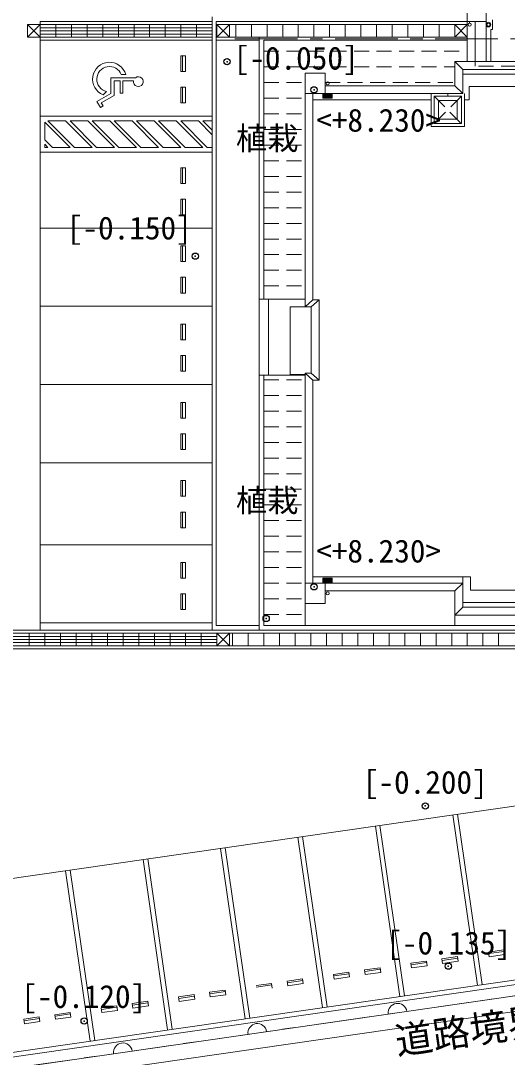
# Model space of a CAD drawing. Units: millimetres at full size, sheet at 1:400; details may follow other scales. Extents: x -117226 to 115574, y -80033 to 82367.
# Drawn here: x -5209 to 10338, y -48914 to -15787 of the extents above; entities that cross this region are included whole.
import ezdxf
from ezdxf.enums import TextEntityAlignment as Align

# ---------------------------------------------------------------- set-up
doc = ezdxf.new("R2010")
doc.units = ezdxf.units.MM
doc.header["$LTSCALE"] = 400
doc.header["$PDMODE"] = 32
doc.header["$PDSIZE"] = 200
doc.linetypes.add('CHAIN1', pattern=[8, 5, -1, 1, -1])
doc.linetypes.add('DASHED1', pattern=[1.8, 1.2, -0.6])
for name, color, linetype, lineweight in [('0-0_通芯', 7, 'CHAIN1', 9), ('0-9_文字', 3, 'Continuous', 9), ('1-2_中線', 7, 'Continuous', 9), ('1-3_細線', 4, 'Continuous', 5), ('1-5_家具', 7, 'Continuous', 9), ('2-2_中線', 7, 'Continuous', 9), ('2-3_細線', 4, 'Continuous', 5), ('2-4_建具', 4, 'Continuous', 5), ('2-5_家具', 4, 'Continuous', 5), ('2-6_設備', 4, 'Continuous', 5), ('2-9_文字', 7, 'Continuous', 9), ('2-A_ハッチ', 4, 'Continuous', 5), ('2-C_イス', 4, 'Continuous', 5), ('4-D_点線', 3, 'CHAIN1', 13), ('D-5_家具', 4, 'Continuous', 5)]:
    doc.layers.add(name, color=color, linetype=linetype, lineweight=lineweight)
doc.layers.add('5-9_文字', color=2, linetype='Continuous')
doc.styles.add('ＭＳ ゴシック', font='')
doc.styles.get('ＭＳ ゴシック').set_extended_font_data('MS Gothic')

msp = doc.modelspace()

# ---------------------------------------------------------------- linework, layer by layer
at = {"layer": '0-0_通芯'}
msp.add_line((-5553.9, -49277.8), (14339.4, -46406.1), dxfattribs=at)
at = {"layer": '1-2_中線'}
for q in [(9661, -15111.8), (9061, -15811.8)]:
    msp.add_line((9661, -15811.8), q, dxfattribs=at)
msp.add_lwpolyline([(9661, -15111.8), (9061, -15111.8), (9061, -15811.8)], dxfattribs=at)
at = {"layer": '1-3_細線'}
for p, q in [((9061, -17091.8), (9061, -10181.1)), ((9061, -15811.8), (1031, -15811.8)), ((9311, -17091.8), (9311, -15811.8)), ((9661, -17091.8), (9661, -15811.8)), ((9861, -16061.8), (9861, -15761.8)), ((9861, -16061.8), (9811, -16061.8)), ((9811, -16061.8), (9811, -17091.8))]:
    msp.add_line(p, q, dxfattribs=at)
for radius in [75, 50]:
    msp.add_circle((9736, -15911.8), radius, dxfattribs=at)
at = {"layer": '1-5_家具'}
msp.add_line((9136, -15861.8), (9136, -15811.8), dxfattribs=at)
msp.add_circle((9136, -15911.8), 50, dxfattribs=at)
at = {"layer": '2-2_中線'}
for p, q in [((-4589, -15911.8), (-4589, -16311.8)), ((8666, -17091.8), (8666, -17866.8)), ((8916, -17341.8), (8666, -17091.8)), ((4516, -17466.8), (3876, -17466.8)), ((3876, -24926.8), (3876, -17466.8)), ((4516, -17466.8), (4516, -18116.8)), ((29246, -17491.8), (8916, -17491.8)), ((8666, -17866.8), (4516, -17866.8)), ((8666, -17866.8), (8916, -18116.8)), ((8916, -18116.8), (3876, -18116.8)), ((4126, -24706.8), (4126, -18116.8)), ((3876, -24926.8), (4126, -24706.8)), ((4076, -24926.8), (4326, -24706.8)), ((4126, -24706.8), (4326, -24706.8)), ((3876, -27051.8), (4126, -27271.8)), ((4076, -27051.8), (3876, -27051.8)), ((3876, -27051.8), (3876, -34406.8)), ((4076, -27051.8), (4326, -27271.8)), ((4126, -27271.8), (4126, -33756.8)), ((8916, -33756.8), (3876, -33756.8)), ((4516, -34406.8), (4516, -33756.8)), ((8666, -34006.8), (8916, -33756.8)), ((8916, -34531.8), (8916, -33756.8)), ((8666, -34006.8), (4516, -34006.8)), ((8666, -34781.8), (8666, -34006.8)), ((4516, -34406.8), (3876, -34406.8)), ((8916, -34381.8), (29246, -34381.8)), ((1061, -35361.8), (1061, -35761.8)), ((1461, -35361.8), (1061, -35361.8)), ((1461, -35361.8), (1461, -35761.8)), ((1061, -35761.8), (1461, -35761.8))]:
    msp.add_line(p, q, dxfattribs=at)
at = {"layer": '2-2_中線', "linetype": 'DASHED1'}
for p, q in [((9311, -17091.8), (9311, -17241.8)), ((12536, -17091.8), (9661, -17091.8))]:
    msp.add_line(p, q, dxfattribs=at)
at = {"layer": '2-2_中線', "color": 4, "lineweight": 5}
msp.add_line((-14904.6, -50270.7), (30797.5, -43673.6), dxfattribs=at)
at = {"layer": '2-2_中線'}
for points in [[(-4589, -15911.8), (-4989, -15911.8), (-4989, -16311.8), (-4589, -16311.8)], [(29496, -24926.8), (29496, -17091.8), (8666, -17091.8)], [(29246, -17341.8), (8916, -17341.8), (8916, -18116.8)], [(4326, -24706.8), (4326, -27271.8), (4126, -27271.8)], [(4076, -27051.8), (4076, -24926.8), (3876, -24926.8)], [(8666, -34781.8), (29496, -34781.8), (29496, -27051.8)], [(8666, -34781.8), (8916, -34531.8), (29246, -34531.8)]]:
    msp.add_lwpolyline(points, dxfattribs=at)
for points in [[(1461, -15911.8), (1061, -15911.8), (1061, -16311.8), (1461, -16311.8)], [(9061, -15911.8), (8661, -15911.8), (8661, -16311.8), (9061, -16311.8)]]:
    msp.add_lwpolyline(points, close=True, dxfattribs=at)
at = {"layer": '2-2_中線', "linetype": 'DASHED1'}
msp.add_lwpolyline([(12061, -17091.8), (12061, -17241.8), (9311, -17241.8)], dxfattribs=at)
at = {"layer": '2-3_細線'}
for p, q in [((911, -15661.8), (911, -35261.8)), ((1031, -15811.8), (1031, -35111.8)), ((9061, -15811.8), (1061, -15811.8)), ((-4989, -15911.8), (-4589, -16311.8)), ((-4589, -15911.8), (-4989, -16311.8)), ((1061, -15911.8), (1461, -16311.8)), ((1461, -15911.8), (1061, -16311.8)), ((8661, -15911.8), (9061, -16311.8)), ((9061, -15911.8), (8661, -16311.8)), ((-4589, -35261.8), (-4589, -16411.8)), ((2411, -16411.8), (1061, -16411.8)), ((9061, -16411.8), (2561, -16411.8)), ((9116, -17886.8), (9116, -18316.8)), ((29246, -17886.8), (9116, -17886.8)), ((7906, -19166.8), (7906, -18116.8)), ((7998, -19074.8), (7998, -18198.8)), ((8874, -18198.8), (7998, -18198.8)), ((8436, -18198.8), (8436, -18116.8)), ((8874, -19074.8), (8874, -18198.8)), ((8966, -19166.8), (8966, -18116.8)), ((7906, -18316.8), (4126, -18316.8)), ((8736, -18336.8), (8136, -18336.8)), ((8136, -18936.8), (8136, -18336.8)), ((8736, -18936.8), (8736, -18336.8)), ((9116, -18316.8), (8986, -18316.8)), ((911, -18836.8), (-4589, -18836.8)), ((-4439, -19594.5), (-4439, -19028.8)), ((-3631, -19836.8), (-4439, -19028.8)), ((-3489.6, -19836.8), (-4339.6, -18986.8)), ((-3773.9, -18986.8), (-4339.6, -18986.8)), ((-3773.9, -18986.8), (-2923.9, -19836.8)), ((-3632.5, -18986.8), (-2782.5, -19836.8)), ((-3066.8, -18986.8), (-3632.5, -18986.8)), ((-2216.8, -19836.8), (-3066.8, -18986.8)), ((-2075.4, -19836.8), (-2925.4, -18986.8)), ((-2359.7, -18986.8), (-2925.4, -18986.8)), ((-1509.7, -19836.8), (-2359.7, -18986.8)), ((-1368.3, -19836.8), (-2218.3, -18986.8)), ((-1652.6, -18986.8), (-2218.3, -18986.8)), ((-1652.6, -18986.8), (-802.6, -19836.8)), ((-1511.2, -18986.8), (-661.2, -19836.8)), ((-945.5, -18986.8), (-1511.2, -18986.8)), ((-804.1, -18986.8), (45.9, -19836.8)), ((753.1, -19836.8), (-96.9, -18986.8)), ((468.7, -18986.8), (-96.9, -18986.8)), ((911, -19429.1), (468.7, -18986.8)), ((911, -19287.7), (610.2, -18986.8)), ((911, -18986.8), (610.2, -18986.8)), ((8966, -19166.8), (7906, -19166.8)), ((8874, -19074.8), (7998, -19074.8)), ((8736, -18936.8), (8136, -18936.8)), ((-4439, -19594.5), (-4196.7, -19836.8)), ((-4439, -19736), (-4439, -19836.8)), ((-3631, -19836.8), (-4196.7, -19836.8)), ((-2923.9, -19836.8), (-3489.6, -19836.8)), ((-2216.8, -19836.8), (-2782.5, -19836.8)), ((-1509.7, -19836.8), (-2075.4, -19836.8)), ((-802.6, -19836.8), (-1368.3, -19836.8)), ((611.6, -19836.8), (45.9, -19836.8)), ((911, -19836.8), (753.1, -19836.8)), ((911, -19986.8), (-4589, -19986.8)), ((911, -22411.8), (-4589, -22411.8)), ((911, -24911.8), (-4589, -24911.8)), ((911, -27411.8), (-4589, -27411.8)), ((911, -29911.8), (-4589, -29911.8)), ((911, -32531.8), (-4589, -32531.8)), ((9166, -33556.8), (4126, -33556.8)), ((8916, -33756.8), (8916, -33556.8)), ((9166, -33986.8), (9166, -33556.8)), ((9166, -33986.8), (29246, -33986.8)), ((3876, -34406.8), (3876, -35111.8)), ((8666, -34781.8), (8666, -35111.8)), ((911, -35031.8), (-4589, -35031.8)), ((1031, -35111.8), (2411, -35111.8)), ((2561, -35111.8), (30811, -35111.8)), ((-4439, -35361.8), (-4439, -35761.8)), ((-3939, -35361.8), (-3939, -35761.8)), ((-3439, -35361.8), (-3439, -35761.8)), ((-2939, -35361.8), (-2939, -35761.8)), ((-2439, -35361.8), (-2439, -35761.8)), ((-1939, -35361.8), (-1939, -35761.8)), ((-1439, -35361.8), (-1439, -35761.8)), ((-939, -35361.8), (-939, -35761.8)), ((-439, -35361.8), (-439, -35761.8)), ((61, -35361.8), (61, -35761.8)), ((561, -35361.8), (561, -35761.8)), ((1461, -35361.8), (1061, -35761.8)), ((1061, -35361.8), (1461, -35761.8)), ((1061, -35861.8), (-15148.2, -35861.8)), ((-14662.3, -44527.2), (23591.2, -39005.2)), ((8596.6, -41169.7), (9382.4, -46613.3)), ((8745.1, -41148.3), (9530.9, -46591.9)), ((6122.2, -41526.9), (6908, -46970.5)), ((6270.7, -41505.5), (7056.5, -46949)), ((3647.9, -41884.1), (4433.7, -47327.7)), ((3796.4, -41862.7), (4582.2, -47306.2)), ((1173.5, -42241.3), (1959.3, -47684.8)), ((1322, -42219.8), (2107.8, -47663.4)), ((-1300.8, -42598.4), (-515, -48042)), ((-1152.4, -42577), (-366.6, -48020.6)), ((-3775.2, -42955.6), (-2989.4, -48399.2)), ((-3626.7, -42934.2), (-2840.9, -48377.8)), ((-14913.4, -50120.5), (30754.5, -43528.2))]:
    msp.add_line(p, q, dxfattribs=at)
at = {"layer": '2-3_細線', "linetype": 'DASHED1'}
for p, q in [((8874, -18198.8), (7998, -19074.8)), ((7998, -18198.8), (8874, -19074.8))]:
    msp.add_line(p, q, dxfattribs=at)
at = {"layer": '2-3_細線'}
for points in [[(-945.5, -18986.8), (-95.5, -19836.8), (-661.2, -19836.8)], [(611.6, -19836.8), (-238.4, -18986.8), (-804.1, -18986.8)], [(-4439, -19736), (-4338.1, -19836.8), (-4439, -19836.8)], [(3876, -24926.8), (3396, -24926.8), (3396, -27096.8), (3876, -27096.8)]]:
    msp.add_lwpolyline(points, dxfattribs=at)
at = {"layer": '2-4_建具'}
for p, q in [((911, -15911.8), (-4589, -15911.8)), ((-4589, -16011.8), (911, -16011.8)), ((-4589, -16111.8), (911, -16111.8)), ((-4589, -16211.8), (911, -16211.8)), ((-4089, -15911.8), (-4089, -16311.8)), ((-3589, -15911.8), (-3589, -16311.8)), ((-3089, -15911.8), (-3089, -16311.8)), ((-2589, -15911.8), (-2589, -16311.8)), ((-2089, -15911.8), (-2089, -16311.8)), ((-1589, -15911.8), (-1589, -16311.8)), ((-1089, -15911.8), (-1089, -16311.8)), ((-589, -15911.8), (-589, -16311.8)), ((-89, -15911.8), (-89, -16311.8)), ((411, -15911.8), (411, -16311.8)), ((9061, -15911.8), (1061, -15911.8)), ((1661, -15911.8), (1661, -16311.8)), ((2161, -15911.8), (2161, -16311.8)), ((2661, -15911.8), (2661, -16311.8)), ((3161, -15911.8), (3161, -16311.8)), ((3661, -15911.8), (3661, -16311.8)), ((4161, -15911.8), (4161, -16311.8)), ((4661, -15911.8), (4661, -16311.8)), ((5161, -15911.8), (5161, -16311.8)), ((5661, -15911.8), (5661, -16311.8)), ((6161, -15911.8), (6161, -16311.8)), ((6661, -15911.8), (6661, -16311.8)), ((7161, -15911.8), (7161, -16311.8)), ((7661, -15911.8), (7661, -16311.8)), ((8161, -15911.8), (8161, -16311.8)), ((911, -16311.8), (-4589, -16311.8)), ((911, -16411.8), (-4589, -16411.8)), ((9061, -16311.8), (1061, -16311.8)), ((2411, -35261.8), (2411, -16311.8)), ((2561, -24686.8), (2561, -16411.8)), ((2411, -24686.8), (3876, -24686.8)), ((2711, -24686.8), (2711, -27116.8)), ((2411, -27116.8), (3876, -27116.8)), ((2561, -27116.8), (2561, -35111.8)), ((1061, -35361.8), (-15254.2, -35361.8)), ((-4939, -35361.8), (-4939, -35761.8)), ((29096, -35361.8), (1461, -35361.8)), ((1561, -35361.8), (1561, -35761.8)), ((2061, -35361.8), (2061, -35761.8)), ((2561, -35361.8), (2561, -35761.8)), ((3061, -35361.8), (3061, -35761.8)), ((3561, -35361.8), (3561, -35761.8)), ((4061, -35361.8), (4061, -35761.8)), ((4561, -35361.8), (4561, -35761.8)), ((5061, -35361.8), (5061, -35761.8)), ((5561, -35361.8), (5561, -35761.8)), ((6061, -35361.8), (6061, -35761.8)), ((6561, -35361.8), (6561, -35761.8)), ((7061, -35361.8), (7061, -35761.8)), ((7561, -35361.8), (7561, -35761.8)), ((8061, -35361.8), (8061, -35761.8)), ((8561, -35361.8), (8561, -35761.8)), ((9061, -35361.8), (9061, -35761.8)), ((9561, -35361.8), (9561, -35761.8)), ((10061, -35361.8), (10061, -35761.8)), ((1061, -35761.8), (-15254.2, -35761.8)), ((29096, -35761.8), (1461, -35761.8)), ((29596, -35861.8), (1061, -35861.8))]:
    msp.add_line(p, q, dxfattribs=at)
for points in [[(911, -15811.8), (-4589, -15811.8), (-4589, -16411.8)], [(30961, -27836.8), (30961, -35261.8), (-15183.3, -35261.8)]]:
    msp.add_lwpolyline(points, dxfattribs=at)
at = {"layer": '2-5_家具', "color": 7, "lineweight": 9}
for p, q in [((4546, -17786.8), (4516, -17786.8)), ((4446, -18116.8), (4446, -18266.8)), ((4746, -18116.8), (4746, -18266.8)), ((4446, -18266.8), (4746, -18266.8)), ((4446, -33606.8), (4746, -33606.8)), ((4446, -33756.8), (4446, -33606.8)), ((4746, -33756.8), (4746, -33606.8)), ((4546, -34086.8), (4516, -34086.8))]:
    msp.add_line(p, q, dxfattribs=at)
at = {"layer": '2-5_家具'}
for p, q in [((4476, -18116.8), (4476, -18266.8)), ((4506, -18116.8), (4506, -18266.8)), ((4536, -18116.8), (4536, -18266.8)), ((4566, -18116.8), (4566, -18266.8)), ((4596, -18116.8), (4596, -18266.8)), ((4626, -18116.8), (4626, -18266.8)), ((4656, -18116.8), (4656, -18266.8)), ((4686, -18116.8), (4686, -18266.8)), ((4716, -18116.8), (4716, -18266.8)), ((4476, -33756.8), (4476, -33606.8)), ((4506, -33756.8), (4506, -33606.8)), ((4536, -33756.8), (4536, -33606.8)), ((4566, -33756.8), (4566, -33606.8)), ((4596, -33756.8), (4596, -33606.8)), ((4626, -33756.8), (4626, -33606.8)), ((4656, -33756.8), (4656, -33606.8)), ((4686, -33756.8), (4686, -33606.8)), ((4716, -33756.8), (4716, -33606.8))]:
    msp.add_line(p, q, dxfattribs=at)
at = {"layer": '2-5_家具', "color": 7, "lineweight": 9}
for centre in [(4596, -17786.8), (4596, -34086.8)]:
    msp.add_circle(centre, 50, dxfattribs=at)
at = {"layer": '2-6_設備'}
for p, q in [((1061, -35461.8), (-15254.2, -35461.8)), ((1061, -35561.8), (-15254.2, -35561.8)), ((1061, -35661.8), (-15254.2, -35661.8))]:
    msp.add_line(p, q, dxfattribs=at)
at = {"layer": '2-A_ハッチ', "linetype": 'DASHED1'}
for p, q in [((2561, -16762.9), (9061, -16762.9)), ((2561, -17262.9), (8666, -17262.9)), ((2561, -17762.9), (3876, -17762.9)), ((4516, -17762.9), (8666, -17762.9)), ((2561, -18262.9), (3876, -18262.9)), ((2561, -18762.9), (3876, -18762.9)), ((2561, -19262.9), (3876, -19262.9)), ((2561, -19762.9), (3876, -19762.9)), ((2561, -20262.9), (3876, -20262.9)), ((2561, -20762.9), (3876, -20762.9)), ((2561, -21262.9), (3876, -21262.9)), ((2561, -21762.9), (3876, -21762.9)), ((2561, -22262.9), (3876, -22262.9)), ((2561, -22762.9), (3876, -22762.9)), ((2561, -23262.9), (3876, -23262.9)), ((2561, -23762.9), (3876, -23762.9)), ((2561, -24262.9), (3876, -24262.9)), ((2561, -27262.9), (3876, -27262.9)), ((2561, -27762.9), (3876, -27762.9)), ((2561, -28262.9), (3876, -28262.9)), ((2561, -28762.9), (3876, -28762.9)), ((2561, -29262.9), (3876, -29262.9)), ((2561, -29762.9), (3876, -29762.9)), ((2561, -30262.9), (3876, -30262.9)), ((2561, -30762.9), (3876, -30762.9)), ((2561, -31262.9), (3876, -31262.9)), ((2561, -31762.9), (3876, -31762.9)), ((2561, -32262.9), (3876, -32262.9)), ((2561, -32762.9), (3876, -32762.9)), ((2561, -33262.9), (3876, -33262.9)), ((2561, -33762.9), (3876, -33762.9)), ((2561, -34262.9), (3876, -34262.9)), ((2561, -34762.9), (3876, -34762.9))]:
    msp.add_line(p, q, dxfattribs=at)
at = {"layer": '2-C_イス'}
for p, q in [((-89, -16909.6), (-89, -17411.6)), ((61, -16909.6), (-89, -16909.6)), ((-39, -16909.6), (-39, -17410.6)), ((-1853.6, -17507.1), (-1995.4, -17507.4)), ((-2329.7, -17608.6), (-1541.4, -17606.9)), ((-2329.7, -17608.6), (-2328.5, -18114.9)), ((-2228.2, -17709.7), (-2035.4, -17709.2)), ((-2228.2, -17709.7), (-2227.1, -18173.2)), ((-2035.4, -17709.2), (-2034.6, -18097.7)), ((-1950.7, -17709), (-1603.4, -17708.3)), ((-1949.8, -18097.5), (-1950.7, -17709)), ((-2328.5, -18114.9), (-2772.7, -18372.4)), ((-2633.9, -18409.6), (-2227.1, -18173.2)), ((-2467.4, -18049.2), (-2574.4, -18156.7)), ((-1949.8, -18097.5), (-2034.6, -18097.7)), ((-89, -18413.6), (-89, -17912.6)), ((-39, -17912.6), (-39, -18413.6)), ((-2772.7, -18372.4), (-2664.3, -18558.9)), ((-2575.9, -18508.4), (-2664.3, -18558.9)), ((-2575.9, -18508.4), (-2633.9, -18409.6)), ((61, -18413.6), (-89, -18413.6)), ((-89, -20484.6), (-89, -20986.6)), ((61, -20484.6), (-89, -20484.6)), ((-39, -20484.6), (-39, -20985.6)), ((-89, -21988.6), (-89, -21487.6)), ((-39, -21487.6), (-39, -21988.6)), ((61, -21988.6), (-89, -21988.6)), ((-89, -22984.6), (-89, -23486.6)), ((61, -22984.6), (-89, -22984.6)), ((-39, -22984.6), (-39, -23485.6)), ((-89, -24488.6), (-89, -23987.6)), ((-39, -23987.6), (-39, -24488.6)), ((61, -24488.6), (-89, -24488.6)), ((-89, -25484.6), (-89, -25986.6)), ((61, -25484.6), (-89, -25484.6)), ((-39, -25484.6), (-39, -25985.6)), ((-89, -26988.6), (-89, -26487.6)), ((-39, -26487.6), (-39, -26988.6)), ((61, -26988.6), (-89, -26988.6)), ((-89, -27984.6), (-89, -28486.6)), ((61, -27984.6), (-89, -27984.6)), ((-39, -27984.6), (-39, -28485.6)), ((-89, -29488.6), (-89, -28987.6)), ((-39, -28987.6), (-39, -29488.6)), ((61, -29488.6), (-89, -29488.6)), ((-89, -30484.6), (-89, -30986.6)), ((61, -30484.6), (-89, -30484.6)), ((-39, -30484.6), (-39, -30985.6)), ((-89, -31988.6), (-89, -31487.6)), ((-39, -31487.6), (-39, -31988.6)), ((61, -31988.6), (-89, -31988.6)), ((-89, -33104.6), (-89, -33606.6)), ((61, -33104.6), (-89, -33104.6)), ((-39, -33104.6), (-39, -33605.6)), ((-89, -34608.6), (-89, -34107.6)), ((-39, -34107.6), (-39, -34608.6)), ((61, -34608.6), (-89, -34608.6)), ((8746.8, -45694.7), (8250, -45766.4)), ((8768.3, -45843.2), (8746.8, -45694.7)), ((9732.6, -45552.4), (10228.5, -45480.8)), ((9754, -45700.9), (9732.6, -45552.4)), ((10235.6, -45530.3), (9739.8, -45601.9)), ((7258.3, -45909.6), (7754.1, -45838)), ((7279.7, -46058), (7258.3, -45909.6)), ((7761.3, -45887.5), (7265.4, -45959.1)), ((8754, -45744.2), (8258.1, -45815.8)), ((4783.9, -46266.7), (5279.8, -46195.1)), ((4805.3, -46415.2), (4783.9, -46266.7)), ((5286.9, -46244.6), (4791, -46316.2)), ((6272.5, -46051.8), (5775.6, -46123.6)), ((6279.6, -46101.3), (5783.8, -46172.9)), ((6293.9, -46200.3), (6272.5, -46051.8)), ((2309.6, -46623.9), (2805.4, -46552.3)), ((2812.6, -46601.8), (2316.7, -46673.4)), ((2826.8, -46700.8), (2805.4, -46552.3)), ((3798.1, -46409), (3301.3, -46480.8)), ((3805.3, -46458.5), (3309.4, -46530.1)), ((3819.6, -46557.5), (3798.1, -46409)), ((-164.8, -46981.1), (331.1, -46909.5)), ((-143.4, -47129.6), (-164.8, -46981.1)), ((338.2, -46959), (-157.7, -47030.6)), ((1323.8, -46766.2), (826.9, -46837.9)), ((1330.9, -46815.7), (835.1, -46887.3)), ((1345.2, -46914.7), (1323.8, -46766.2)), ((-2639.2, -47338.3), (-2143.3, -47266.7)), ((-2617.7, -47486.7), (-2639.2, -47338.3)), ((-2136.2, -47316.2), (-2632, -47387.8)), ((-1150.6, -47123.4), (-1647.4, -47195.1)), ((-1143.4, -47172.9), (-1639.3, -47244.5)), ((-1129.2, -47271.8), (-1150.6, -47123.4)), ((-5113.5, -47695.4), (-4617.6, -47623.9)), ((-5092.1, -47843.9), (-5113.5, -47695.4)), ((-4610.5, -47673.4), (-5106.4, -47744.9)), ((-3624.9, -47480.6), (-4121.8, -47552.3)), ((-3617.8, -47530.1), (-4113.7, -47601.6)), ((-3603.5, -47629), (-3624.9, -47480.6))]:
    msp.add_line(p, q, dxfattribs=at)
for points in [[(61, -16909.6), (61, -17411.6), (-89, -17411.6)], [(61, -18413.6), (61, -17912.6), (-89, -17912.6)], [(61, -20484.6), (61, -20986.6), (-89, -20986.6)], [(61, -21988.6), (61, -21487.6), (-89, -21487.6)], [(61, -22984.6), (61, -23486.6), (-89, -23486.6)], [(61, -24488.6), (61, -23987.6), (-89, -23987.6)], [(61, -25484.6), (61, -25986.6), (-89, -25986.6)], [(61, -26988.6), (61, -26487.6), (-89, -26487.6)], [(61, -27984.6), (61, -28486.6), (-89, -28486.6)], [(61, -29488.6), (61, -28987.6), (-89, -28987.6)], [(61, -30484.6), (61, -30986.6), (-89, -30986.6)], [(61, -31988.6), (61, -31487.6), (-89, -31487.6)], [(61, -33104.6), (61, -33606.6), (-89, -33606.6)], [(61, -34608.6), (61, -34107.6), (-89, -34107.6)], [(9754, -45700.9), (10249.9, -45629.3), (10228.5, -45480.8)], [(7279.7, -46058), (7775.6, -45986.5), (7754.1, -45838)], [(8768.3, -45843.2), (8271.4, -45914.9), (8250, -45766.4)], [(4805.3, -46415.2), (5301.2, -46343.6), (5279.8, -46195.1)], [(6293.9, -46200.3), (5797.1, -46272), (5775.6, -46123.6)], [(3819.6, -46557.5), (3322.7, -46629.2), (3301.3, -46480.8)], [(-143.4, -47129.6), (352.5, -47058), (331.1, -46909.5)], [(1345.2, -46914.7), (848.4, -46986.4), (826.9, -46837.9)], [(-2617.7, -47486.7), (-2121.9, -47415.1), (-2143.3, -47266.7)], [(-1129.2, -47271.8), (-1626, -47343.6), (-1647.4, -47195.1)], [(-5092.1, -47843.9), (-4596.2, -47772.3), (-4617.6, -47623.9)], [(-3603.5, -47629), (-4100.4, -47700.7), (-4121.8, -47552.3)]]:
    msp.add_lwpolyline(points, dxfattribs=at)
for centre, radius, start, end in [((-2373.1, -17655.2), 540, 15.91516, 248.15968), ((-2373.1, -17655.2), 405, 21.388, 256.54106), ((-1449.6, -17732.7), 156, 171.12964, 126.03001)]:
    msp.add_arc(centre, radius, start, end, dxfattribs=at)
at = {"layer": '4-D_点線'}
msp.add_line((1636.1, -16361.8), (30811.7, -16361.8), dxfattribs=at)
at = {"layer": '5-9_文字'}
for p in [(1384.4, -17097.2), (4164.5, -17995.6), (369.5, -23310.1), (4164.5, -33878), (2632.5, -34890.1), (7717.1, -40882), (8451.5, -46002.1), (-3181, -47754.8)]:
    msp.add_point(p, dxfattribs=at)
at = {"layer": 'D-5_家具'}
for points in [[(31826.8, -44580.2), (24882.8, -44884.2), (14339.4, -46406.1), (-5559.1, -49278.5), (-10292.9, -50818.6)], [(31848.7, -45079.7), (24929.6, -45382.6), (14410.8, -46901), (-5445.2, -49767.3), (-10270.2, -51337)]]:
    msp.add_lwpolyline(points, dxfattribs=at)
for centre in [(6832.7, -47489.7), (2351, -48136.7), (-1944, -48756.7)]:
    msp.add_arc(centre, 300, 8.21399, 188.21399, dxfattribs=at)

# ---------------------------------------------------------------- texts
at = {"layer": '0-9_文字', "style": 'ＭＳ ゴシック'}
msp.add_text('道路境界線', height=879.8, rotation=8.214, dxfattribs=at).set_placement((6862.3, -49098.9), align=Align.BOTTOM_LEFT)
at = {"layer": '2-9_文字', "style": 'ＭＳ ゴシック'}
for p in [(1665.8, -20129.1), (1665.8, -31702.6)]:
    msp.add_text('植栽', height=733.1, dxfattribs=at).set_placement(p, align=Align.BOTTOM_LEFT)
at = {"layer": '5-9_文字', "style": 'ＭＳ ゴシック'}
for s, p in [('[-0.050]', (1595.7, -17569.1)), ('<+8.230>', (4232.1, -19552.3)), ('[-0.150]', (-3734.6, -22997.2)), ('<+8.230>', (4232.1, -33321.3)), ('[-0.200]', (5722.3, -40710.9)), ('[-0.135]', (6471.1, -45849.3)), ('[-0.120]', (-5188.9, -47558))]:
    msp.add_text(s, height=733.1, dxfattribs=at).set_placement(p, align=Align.BOTTOM_LEFT)

doc.saveas('drawing.dxf')
